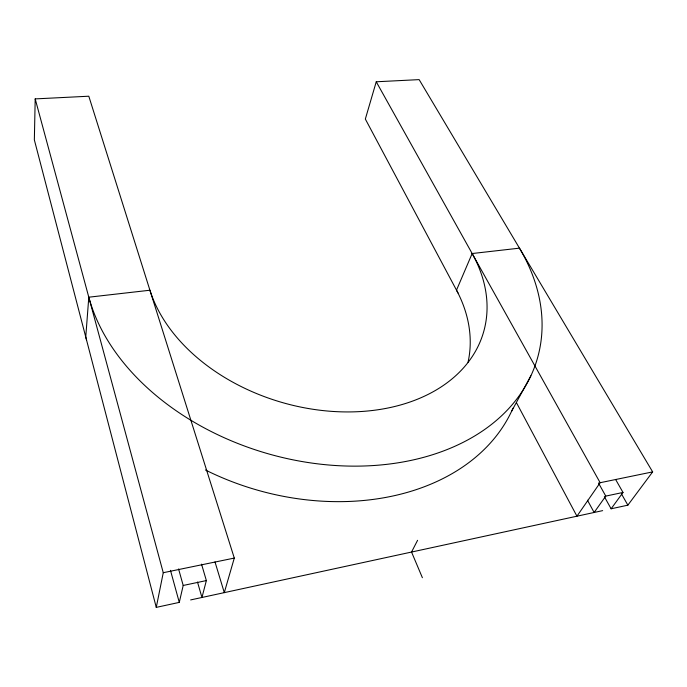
<?xml version="1.0" encoding="UTF-8"?>
<svg xmlns="http://www.w3.org/2000/svg" width="687" height="687" viewBox="0 0 687 687"><rect width="100%" height="100%" fill="white"/><g stroke="black" fill="none" stroke-linecap="round" stroke-linejoin="round"><path stroke-width="1.03" d="M214.997 561.923L224.297 592.632L234.293 558.076L88.803 96.214L35.2 98.902L34.35 139.89L156.267 607.377L179.281 602.387L183.197 585.47L178.577 568.956M88.795 297.196A233.589 166.563 16.3 0 0 386.541 464.369A233.589 166.563 16.3 0 0 519.458 248.153L472.158 253.537A174.421 123.815 16.3 0 1 371.401 410.611A174.421 123.815 16.3 0 1 149.921 290.232L88.795 297.196L85.755 336.999A225.104 165.885 16.2 0 0 86.536 339.893M156.267 607.377L163.257 572.709L35.2 98.902M201.531 564.147L206.366 580.575L201.952 597.475L197.495 582.044M604.345 496.641L611.112 508.792L627.866 505.16L652.65 471.892L419.139 79.623L376.244 81.779L365.338 119.049L458.014 292.988M472.158 253.537L456.503 290.146A168.135 123.394 16.2 0 1 468.045 362.204M417.576 540.308L411.547 552.047L422.385 577.715M511.66 411.161L530.862 375.823M652.65 471.892L600.146 482.712L576.943 516.195L516.469 402.702M615.595 479.44L623.006 492.45L605.771 496.1L594.135 512.476L587.462 500.222M611.112 508.792L623.006 492.45M190.66 599.923L602.654 510.63M183.197 585.47L206.366 580.575M163.257 572.709L234.293 558.076M621.52 493.979L627.866 505.16M376.244 81.779L600.146 482.712M598.463 482.978L605.771 496.1M170.462 570.322L179.281 602.387M512.991 408.215A225.104 165.885 16.2 0 1 205.422 469.977"/></g></svg>
